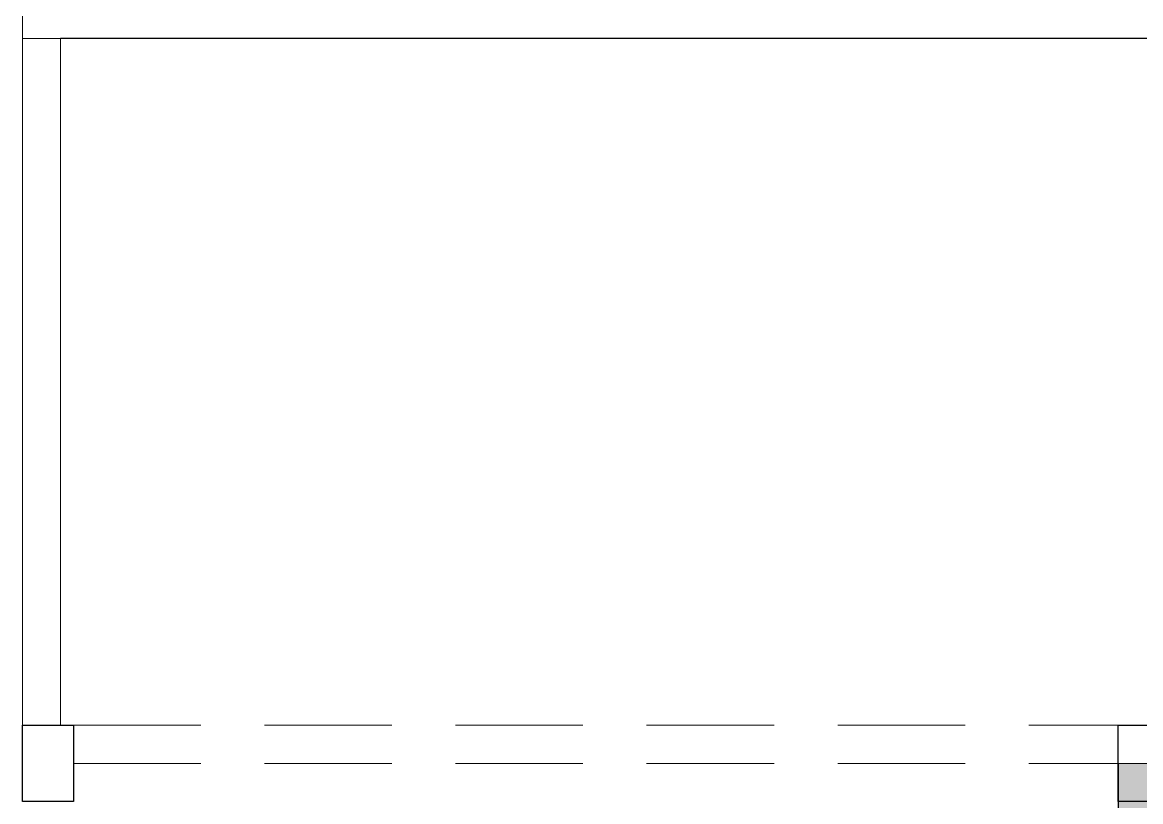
# Model space of a CAD drawing. Header units: metres. Extents: x 5 to 242, y -3 to 162.
# Drawn here: x 180.606 to 184.994, y 83.746 to 86.805 of the extents above; entities that cross this region are included whole.
import ezdxf

# ---------------------------------------------------------------- set-up
doc = ezdxf.new("R2010")
doc.units = ezdxf.units.M
doc.linetypes.add('IMPORT-Dashed _3_', pattern=[0.75, 0.5, -0.25])
doc.layers.add('1053_ARQ_BASE_MATADOURO_dwg', color=7, linetype='Continuous', lineweight=5, true_color=0x767676)
for name, color, linetype, lineweight in [('A-ESQ-PORTAS', 7, 'Continuous', 20), ('A-ESTRUTURA', 7, 'Continuous', 30), ('A-PAREDE', 7, 'Continuous', 30), ('A-WALL', 7, 'Continuous', 9), ('A_PROJEÇÃO', 7, 'IMPORT-Dashed _3_', 5)]:
    doc.layers.add(name, color=color, linetype=linetype, lineweight=lineweight)

# ---------------------------------------------------------------- blocks, each defined once
blk = doc.blocks.new('1053_ARQ_BASE_MATADOURO_dwg_arq geral tgov-4039641-TÉRREO 1_20')
at = {"color": 253, "lineweight": 5, "true_color": 0xaaaaaa, "flags": 128}
blk.add_lwpolyline([(23.9972, 3.7065), (62.5, 3.7065), (62.5, 3.5558), (23.9972, 3.5558), (23.9972, 3.7065), (23.9972, 9.8559), (47.2592, 9.8559)], dxfattribs=at)
at = {"layer": 'A-ESQ-PORTAS', "color": 253, "true_color": 0xaaaaaa, "flags": 128}
for points in [[(23.9972, 0.8597), (23.9972, 3.7065), (39.8493, 3.7065)], [(24.1472, 0.8597), (24.1472, 3.5565), (39.6993, 3.5565), (39.6993, -1.5435), (36.6993, -1.5435)]]:
    blk.add_lwpolyline(points, dxfattribs=at)
at = {"layer": 'A-ESTRUTURA', "color": 253, "true_color": 0xaaaaaa, "flags": 128}
for points in [[(23.9972, 0.8597), (24.1972, 0.8597), (24.1972, 0.5597), (23.9972, 0.5597)], [(28.2972, 0.8597), (28.4472, 0.8597), (28.4472, 0.5597), (28.2972, 0.5597)]]:
    blk.add_lwpolyline(points, close=True, dxfattribs=at)
at = {"layer": 'A-PAREDE', "color": 253, "true_color": 0xaaaaaa, "flags": 128}
blk.add_lwpolyline([(28.2972, 0.5597), (28.2972, -0.4903), (27.3082, -0.4903)], dxfattribs=at)
at = {"layer": 'A_PROJEÇÃO', "color": 253, "true_color": 0xaaaaaa}
for p, q in [((24.1972, 0.8597), (28.2972, 0.8597)), ((24.1972, 0.7097), (28.2972, 0.7097))]:
    blk.add_line(p, q, dxfattribs=at)
blk = doc.blocks.new('1053_ARQ_BASE_MATADOURO_dwg-3625622-TÉRREO 1_20')
blk.add_blockref('1053_ARQ_BASE_MATADOURO_dwg_arq geral tgov-4039641-TÉRREO 1_20', (130.2098, 83.186))

msp = doc.modelspace()

# ---------------------------------------------------------------- hatches: boundary and pattern name
at = {"layer": 'A-WALL', "true_color": 0xffd4aa, "transparency": 33554483}
h = msp.add_hatch(color=41, dxfattribs=at)
h.paths.add_polyline_path([(184.9073, 80.5957), (185.0558, 80.6052), (185.0558, 83.8957), (184.9073, 83.8957), (184.9073, 80.6052)])
h.paths.add_polyline_path([(184.9543, 80.6052), (184.945, 80.6078), (184.9543, 82.3487), (184.97, 82.3385), (184.9607, 80.6052), (184.9575, 80.6052)])

# ---------------------------------------------------------------- linework, layer by layer
at = {"layer": 'A-WALL', "color": 253, "true_color": 0xaaaaaa}
for p, q in [((184.9058, 83.8957), (184.9058, 80.5957)), ((184.9073, 83.8957), (184.9073, 80.5942))]:
    msp.add_line(p, q, dxfattribs=at)
at = {"layer": 'A-WALL', "color": 253, "true_color": 0xbbb2aa}
msp.add_line((184.9058, 83.8957), (185.0558, 83.8957), dxfattribs=at)

# ---------------------------------------------------------------- block references
at = {"layer": '1053_ARQ_BASE_MATADOURO_dwg', "color": 253, "true_color": 0xaaaaaa}
msp.add_blockref('1053_ARQ_BASE_MATADOURO_dwg-3625622-TÉRREO 1_20', (26.3988, 0), dxfattribs=at)

doc.saveas('drawing.dxf')
